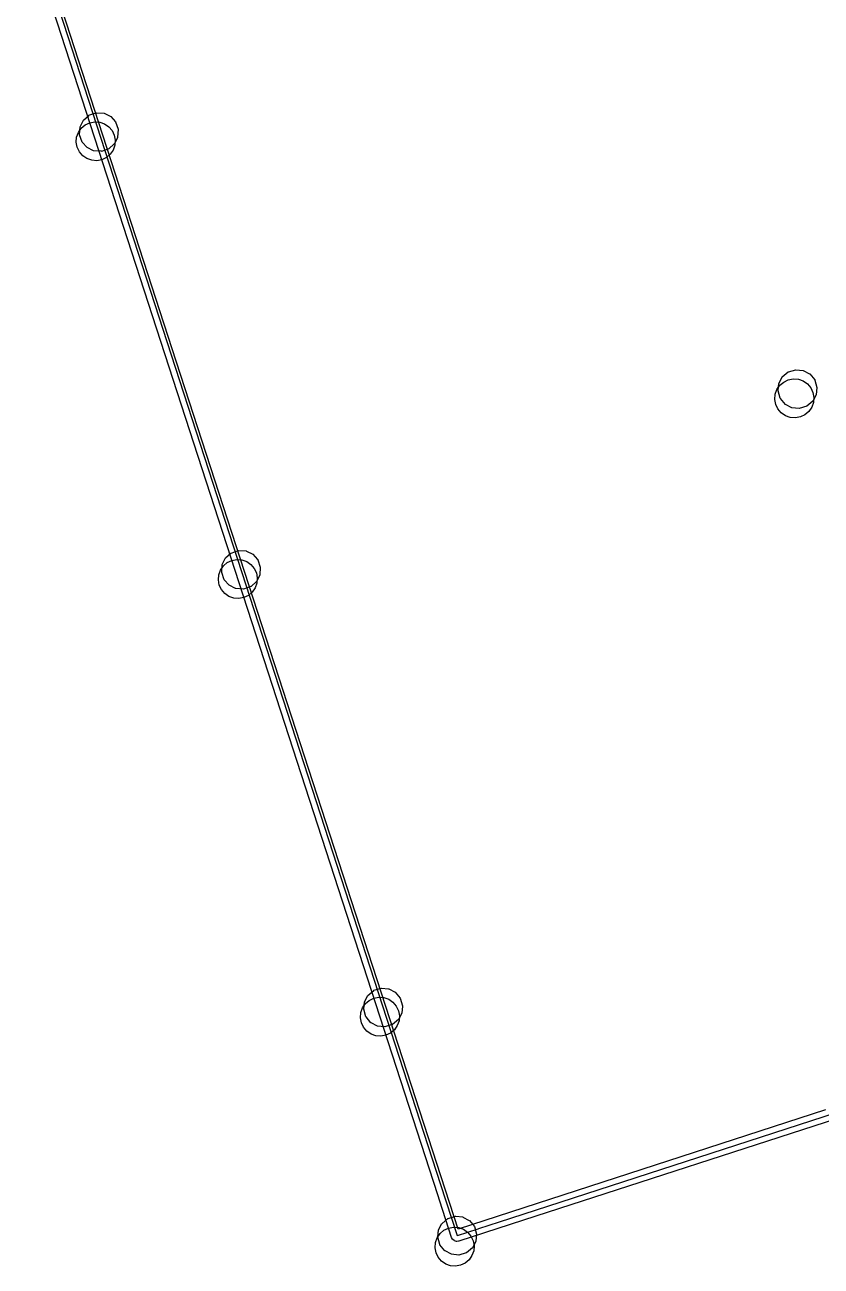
# Model space of a CAD drawing. Extents: x -42864 to 135053, y -26898 to 95700.
# Drawn here: x -4587 to -504, y 4491 to 10857 of the extents above; entities that cross this region are included whole.
import ezdxf

# ---------------------------------------------------------------- set-up
doc = ezdxf.new("R2010")
doc.units = 0
doc.layers.add('SECTIONCUTEDGES', color=7, linetype='CONTINUOUS')

msp = doc.modelspace()

# ---------------------------------------------------------------- linework, layer by layer
at = {"layer": 'SECTIONCUTEDGES'}
for p, q in [((-4587, 11476.8), (-2455.4, 4910.3)), ((-4587, 11476.8), (-2455.4, 4910.3)), ((-3830.7, 9195.5), (-4563.4, 11452.9)), ((-3830.7, 9195.5), (-4563.4, 11452.9)), ((-2469.5, 4856.5), (-4538.5, 11230.4)), ((-2469.5, 4856.5), (-4538.5, 11230.4)), ((-2158, 4716.5), (17047.8, 10950.7)), ((-2158, 4716.5), (17047.8, 10950.7)), ((16580.5, 10767.5), (-1966.9, 4747)), ((16580.5, 10767.5), (-1966.9, 4747)), ((-4286.2, 10367.7), (-4258.8, 10392.4)), ((-4286.2, 10367.7), (-4258.8, 10392.4)), ((-4258.8, 10392.4), (-4258.2, 10392.6)), ((-4258.8, 10392.4), (-4258.2, 10392.6)), ((-4258.2, 10392.6), (-4220.6, 10405.9)), ((-4258.2, 10392.6), (-4220.6, 10405.9)), ((-4220.6, 10405.9), (-4219.9, 10405.9)), ((-4220.6, 10405.9), (-4219.9, 10405.9)), ((-4219.9, 10405.9), (-4180.2, 10403.2)), ((-4219.9, 10405.9), (-4180.2, 10403.2)), ((-4180.2, 10403.2), (-4179.6, 10402.9)), ((-4180.2, 10403.2), (-4179.6, 10402.9)), ((-4179.6, 10402.9), (-4146.7, 10386.6)), ((-4179.6, 10402.9), (-4146.7, 10386.6)), ((-4146.7, 10386.6), (-4122.1, 10359.3)), ((-4146.7, 10386.6), (-4122.1, 10359.3)), ((-4312.5, 10305), (-4297.7, 10326.5)), ((-4312.5, 10305), (-4297.7, 10326.5)), ((-4306.1, 10294), (-4303.3, 10333.7)), ((-4306.1, 10294), (-4303.3, 10333.7)), ((-4303.3, 10333.7), (-4303, 10334.3)), ((-4303.3, 10333.7), (-4303, 10334.3)), ((-4303, 10334.3), (-4286.7, 10367.3)), ((-4303, 10334.3), (-4286.7, 10367.3)), ((-4297.7, 10326.5), (-4277.8, 10343.5)), ((-4297.7, 10326.5), (-4277.8, 10343.5)), ((-4286.7, 10367.3), (-4286.2, 10367.7)), ((-4286.7, 10367.3), (-4286.2, 10367.7)), ((-4277.8, 10343.5), (-4254.3, 10354.7)), ((-4277.8, 10343.5), (-4254.3, 10354.7)), ((-4254.3, 10354.7), (-4228.6, 10359.5)), ((-4254.3, 10354.7), (-4228.6, 10359.5)), ((-4228.6, 10359.5), (-4202.6, 10357.4)), ((-4228.6, 10359.5), (-4202.6, 10357.4)), ((-4202.6, 10357.4), (-4178, 10348.7)), ((-4202.6, 10357.4), (-4178, 10348.7)), ((-4178, 10348.7), (-4156.4, 10333.9)), ((-4178, 10348.7), (-4156.4, 10333.9)), ((-4156.4, 10333.9), (-4139.5, 10314)), ((-4156.4, 10333.9), (-4139.5, 10314)), ((-4139.5, 10314), (-4128.3, 10290.5)), ((-4139.5, 10314), (-4128.3, 10290.5)), ((-4122.1, 10359.3), (-4121.7, 10358.8)), ((-4122.1, 10359.3), (-4121.7, 10358.8)), ((-4121.7, 10358.8), (-4108.4, 10321.3)), ((-4121.7, 10358.8), (-4108.4, 10321.3)), ((-4108.2, 10319.9), (-4111, 10280.1)), ((-4108.2, 10319.9), (-4111, 10280.1)), ((-4108.4, 10321.3), (-4108.2, 10320.6)), ((-4108.4, 10321.3), (-4108.2, 10320.6)), ((-4108.2, 10320.6), (-4108.2, 10319.9)), ((-4108.2, 10320.6), (-4108.2, 10319.9)), ((-4323.2, 10254.4), (-4321.2, 10280.4)), ((-4323.2, 10254.4), (-4321.2, 10280.4)), ((-4318.5, 10228.7), (-4323.2, 10254.4)), ((-4318.5, 10228.7), (-4323.2, 10254.4)), ((-4321.2, 10280.4), (-4312.5, 10305)), ((-4321.2, 10280.4), (-4312.5, 10305)), ((-4306.1, 10293.3), (-4306.1, 10294)), ((-4306.1, 10293.3), (-4306.1, 10294)), ((-4305.9, 10292.6), (-4306.1, 10293.3)), ((-4305.9, 10292.6), (-4306.1, 10293.3)), ((-4292.6, 10255.1), (-4305.9, 10292.6)), ((-4292.6, 10255.1), (-4305.9, 10292.6)), ((-4268.1, 10227.8), (-4292.6, 10255.1)), ((-4268.1, 10227.8), (-4292.6, 10255.1)), ((-4128.3, 10290.5), (-4123.5, 10264.8)), ((-4128.3, 10290.5), (-4123.5, 10264.8)), ((-4111.3, 10279.6), (-4127.6, 10246.6)), ((-4111.3, 10279.6), (-4127.6, 10246.6)), ((-4123.5, 10264.8), (-4125.6, 10238.8)), ((-4123.5, 10264.8), (-4125.6, 10238.8)), ((-4111, 10280.1), (-4111.3, 10279.6)), ((-4111, 10280.1), (-4111.3, 10279.6)), ((-4307.3, 10205.2), (-4318.5, 10228.7)), ((-4307.3, 10205.2), (-4318.5, 10228.7)), ((-4290.3, 10185.3), (-4307.3, 10205.2)), ((-4290.3, 10185.3), (-4307.3, 10205.2)), ((-4268.8, 10170.5), (-4290.3, 10185.3)), ((-4268.8, 10170.5), (-4290.3, 10185.3)), ((-4267.6, 10227.3), (-4268.1, 10227.8)), ((-4267.6, 10227.3), (-4268.1, 10227.8)), ((-4234.7, 10211), (-4267.6, 10227.3)), ((-4234.7, 10211), (-4267.6, 10227.3)), ((-4234.1, 10210.7), (-4234.7, 10211)), ((-4234.1, 10210.7), (-4234.7, 10211)), ((-4194.4, 10208), (-4234.1, 10210.7)), ((-4194.4, 10208), (-4234.1, 10210.7)), ((-4193.7, 10207.9), (-4194.4, 10208)), ((-4193.7, 10207.9), (-4194.4, 10208)), ((-4156.1, 10221.3), (-4193.7, 10207.9)), ((-4156.1, 10221.3), (-4193.7, 10207.9)), ((-4149.1, 10192.7), (-4168.9, 10175.7)), ((-4149.1, 10192.7), (-4168.9, 10175.7)), ((-4155.5, 10221.5), (-4156.1, 10221.3)), ((-4155.5, 10221.5), (-4156.1, 10221.3)), ((-4128.1, 10246.1), (-4155.5, 10221.5)), ((-4128.1, 10246.1), (-4155.5, 10221.5)), ((-4134.3, 10214.2), (-4149.1, 10192.7)), ((-4134.3, 10214.2), (-4149.1, 10192.7)), ((-4125.6, 10238.8), (-4134.3, 10214.2)), ((-4125.6, 10238.8), (-4134.3, 10214.2)), ((-4127.6, 10246.6), (-4128.1, 10246.1)), ((-4127.6, 10246.6), (-4128.1, 10246.1)), ((-4244.2, 10161.8), (-4268.8, 10170.5)), ((-4244.2, 10161.8), (-4268.8, 10170.5)), ((-4218.2, 10159.7), (-4244.2, 10161.8)), ((-4218.2, 10159.7), (-4244.2, 10161.8)), ((-4192.5, 10164.5), (-4218.2, 10159.7)), ((-4192.5, 10164.5), (-4218.2, 10159.7)), ((-4168.9, 10175.7), (-4192.5, 10164.5)), ((-4168.9, 10175.7), (-4192.5, 10164.5)), ((-2365.2, 4680.8), (-3830.7, 9195.5)), ((-2365.2, 4680.8), (-3830.7, 9195.5)), ((-720.6, 9017.9), (-703.5, 9050.5)), ((-720.6, 9017.9), (-703.5, 9050.5)), ((-703.5, 9050.5), (-703, 9050.9)), ((-703.5, 9050.5), (-703, 9050.9)), ((-703, 9050.9), (-672.4, 9076.5)), ((-703, 9050.9), (-672.4, 9076.5)), ((-672.4, 9076.5), (-671.8, 9076.6)), ((-672.4, 9076.5), (-671.8, 9076.6)), ((-672.2, 9036.2), (-646.5, 9041)), ((-672.2, 9036.2), (-646.5, 9041)), ((-671.8, 9076.6), (-633.5, 9087.9)), ((-671.8, 9076.6), (-633.5, 9087.9)), ((-646.5, 9041), (-620.5, 9038.9)), ((-646.5, 9041), (-620.5, 9038.9)), ((-633.5, 9087.9), (-632.9, 9087.9)), ((-633.5, 9087.9), (-632.9, 9087.9)), ((-632.9, 9087.9), (-596.2, 9084)), ((-632.9, 9087.9), (-596.2, 9084)), ((-596.2, 9084), (-595.7, 9083.7)), ((-596.2, 9084), (-595.7, 9083.7)), ((-595.7, 9083.7), (-563, 9066.6)), ((-595.7, 9083.7), (-563, 9066.6)), ((-563, 9066.6), (-562.6, 9066.2)), ((-563, 9066.6), (-562.6, 9066.2)), ((-562.6, 9066.2), (-537, 9035.5)), ((-562.6, 9066.2), (-537, 9035.5)), ((-739.1, 8961.9), (-730.4, 8986.6)), ((-739.1, 8961.9), (-730.4, 8986.6)), ((-730.4, 8986.6), (-715.6, 9008.1)), ((-730.4, 8986.6), (-715.6, 9008.1)), ((-724.8, 8980.2), (-724.7, 8980.7)), ((-724.8, 8980.2), (-724.7, 8980.7)), ((-713.4, 8941.9), (-724.8, 8980.2)), ((-713.4, 8941.9), (-724.8, 8980.2)), ((-724.7, 8980.7), (-720.8, 9017.4)), ((-724.7, 8980.7), (-720.8, 9017.4)), ((-720.8, 9017.4), (-720.6, 9017.9)), ((-720.8, 9017.4), (-720.6, 9017.9)), ((-715.6, 9008.1), (-695.8, 9025)), ((-715.6, 9008.1), (-695.8, 9025)), ((-695.8, 9025), (-672.2, 9036.2)), ((-695.8, 9025), (-672.2, 9036.2)), ((-620.5, 9038.9), (-595.9, 9030.2)), ((-620.5, 9038.9), (-595.9, 9030.2)), ((-595.9, 9030.2), (-574.4, 9015.4)), ((-595.9, 9030.2), (-574.4, 9015.4)), ((-574.4, 9015.4), (-557.4, 8995.6)), ((-574.4, 9015.4), (-557.4, 8995.6)), ((-557.4, 8995.6), (-546.2, 8972)), ((-557.4, 8995.6), (-546.2, 8972)), ((-537, 9035.5), (-536.8, 9034.9)), ((-537, 9035.5), (-536.8, 9034.9)), ((-536.8, 9034.9), (-525.5, 8996.7)), ((-536.8, 9034.9), (-525.5, 8996.7)), ((-525.5, 8996.1), (-529.4, 8959.5)), ((-525.5, 8996.1), (-529.4, 8959.5)), ((-525.5, 8996.7), (-525.5, 8996.1)), ((-525.5, 8996.7), (-525.5, 8996.1)), ((-741.2, 8935.9), (-739.1, 8961.9)), ((-741.2, 8935.9), (-739.1, 8961.9)), ((-736.4, 8910.3), (-741.2, 8935.9)), ((-736.4, 8910.3), (-741.2, 8935.9)), ((-713.3, 8941.4), (-713.4, 8941.9)), ((-713.3, 8941.4), (-713.4, 8941.9)), ((-712.9, 8940.9), (-713.3, 8941.4)), ((-712.9, 8940.9), (-713.3, 8941.4)), ((-687.2, 8910.3), (-712.9, 8940.9)), ((-687.2, 8910.3), (-712.9, 8940.9)), ((-546.8, 8926.3), (-577.4, 8900.8)), ((-546.8, 8926.3), (-577.4, 8900.8)), ((-543.5, 8920.3), (-552.2, 8895.7)), ((-543.5, 8920.3), (-552.2, 8895.7)), ((-546.5, 8926.8), (-546.8, 8926.3)), ((-546.5, 8926.8), (-546.8, 8926.3)), ((-529.4, 8959.5), (-546.5, 8926.8)), ((-529.4, 8959.5), (-546.5, 8926.8)), ((-546.2, 8972), (-541.4, 8946.3)), ((-546.2, 8972), (-541.4, 8946.3)), ((-541.4, 8946.3), (-543.5, 8920.3)), ((-541.4, 8946.3), (-543.5, 8920.3)), ((-725.2, 8886.7), (-736.4, 8910.3)), ((-725.2, 8886.7), (-736.4, 8910.3)), ((-708.2, 8866.8), (-725.2, 8886.7)), ((-708.2, 8866.8), (-725.2, 8886.7)), ((-686.7, 8852), (-708.2, 8866.8)), ((-686.7, 8852), (-708.2, 8866.8)), ((-686.8, 8910), (-687.2, 8910.3)), ((-686.8, 8910), (-687.2, 8910.3)), ((-654, 8892.9), (-686.8, 8910)), ((-654, 8892.9), (-686.8, 8910)), ((-662.1, 8843.3), (-686.7, 8852)), ((-662.1, 8843.3), (-686.7, 8852)), ((-653.5, 8892.8), (-654, 8892.9)), ((-653.5, 8892.8), (-654, 8892.9)), ((-616.8, 8888.9), (-653.5, 8892.8)), ((-616.8, 8888.9), (-653.5, 8892.8)), ((-616.2, 8889.1), (-616.8, 8888.9)), ((-616.2, 8889.1), (-616.8, 8888.9)), ((-577.9, 8900.4), (-616.2, 8889.1)), ((-577.9, 8900.4), (-616.2, 8889.1)), ((-586.9, 8857.2), (-610.4, 8846)), ((-586.9, 8857.2), (-610.4, 8846)), ((-567, 8874.2), (-586.9, 8857.2)), ((-567, 8874.2), (-586.9, 8857.2)), ((-577.4, 8900.8), (-577.9, 8900.4)), ((-577.4, 8900.8), (-577.9, 8900.4)), ((-552.2, 8895.7), (-567, 8874.2)), ((-552.2, 8895.7), (-567, 8874.2)), ((-636.1, 8841.3), (-662.1, 8843.3)), ((-636.1, 8841.3), (-662.1, 8843.3)), ((-610.4, 8846), (-636.1, 8841.3)), ((-610.4, 8846), (-636.1, 8841.3)), ((-3529.5, 8147.9), (-3492, 8161.2)), ((-3529.5, 8147.9), (-3492, 8161.2)), ((-3492, 8161.2), (-3491.3, 8161.2)), ((-3492, 8161.2), (-3491.3, 8161.2)), ((-3491.3, 8161.2), (-3451.6, 8158.5)), ((-3491.3, 8161.2), (-3451.6, 8158.5)), ((-3451.6, 8158.5), (-3451, 8158.2)), ((-3451.6, 8158.5), (-3451, 8158.2)), ((-3451, 8158.2), (-3418.1, 8141.9)), ((-3451, 8158.2), (-3418.1, 8141.9)), ((-3577.4, 8049.3), (-3574.7, 8089)), ((-3577.4, 8049.3), (-3574.7, 8089)), ((-3574.7, 8089), (-3574.4, 8089.6)), ((-3574.7, 8089), (-3574.4, 8089.6)), ((-3574.4, 8089.6), (-3558, 8122.6)), ((-3574.4, 8089.6), (-3558, 8122.6)), ((-3569, 8081.8), (-3549.2, 8098.8)), ((-3569, 8081.8), (-3549.2, 8098.8)), ((-3558, 8122.6), (-3557.5, 8123)), ((-3558, 8122.6), (-3557.5, 8123)), ((-3557.5, 8123), (-3530.2, 8147.7)), ((-3557.5, 8123), (-3530.2, 8147.7)), ((-3549.2, 8098.8), (-3525.6, 8110)), ((-3549.2, 8098.8), (-3525.6, 8110)), ((-3530.2, 8147.7), (-3529.5, 8147.9)), ((-3530.2, 8147.7), (-3529.5, 8147.9)), ((-3525.6, 8110), (-3500, 8114.8)), ((-3525.6, 8110), (-3500, 8114.8)), ((-3500, 8114.8), (-3473.9, 8112.7)), ((-3500, 8114.8), (-3473.9, 8112.7)), ((-3473.9, 8112.7), (-3449.3, 8104)), ((-3473.9, 8112.7), (-3449.3, 8104)), ((-3449.3, 8104), (-3427.8, 8089.2)), ((-3449.3, 8104), (-3427.8, 8089.2)), ((-3427.8, 8089.2), (-3410.9, 8069.3)), ((-3427.8, 8089.2), (-3410.9, 8069.3)), ((-3418.1, 8141.9), (-3393.5, 8114.6)), ((-3418.1, 8141.9), (-3393.5, 8114.6)), ((-3393.5, 8114.6), (-3393, 8114.1)), ((-3393.5, 8114.6), (-3393, 8114.1)), ((-3393, 8114.1), (-3392.8, 8113.4)), ((-3393, 8114.1), (-3392.8, 8113.4)), ((-3392.8, 8113.4), (-3379.5, 8075.9)), ((-3392.8, 8113.4), (-3379.5, 8075.9)), ((-3594.6, 8009.7), (-3592.6, 8035.7)), ((-3594.6, 8009.7), (-3592.6, 8035.7)), ((-3592.6, 8035.7), (-3583.8, 8060.3)), ((-3592.6, 8035.7), (-3583.8, 8060.3)), ((-3583.8, 8060.3), (-3569, 8081.8)), ((-3583.8, 8060.3), (-3569, 8081.8)), ((-3577.5, 8048.6), (-3577.4, 8049.3)), ((-3577.5, 8048.6), (-3577.4, 8049.3)), ((-3577.2, 8047.9), (-3577.5, 8048.6)), ((-3577.2, 8047.9), (-3577.5, 8048.6)), ((-3564, 8010.4), (-3577.2, 8047.9)), ((-3564, 8010.4), (-3577.2, 8047.9)), ((-3410.9, 8069.3), (-3399.6, 8045.8)), ((-3410.9, 8069.3), (-3399.6, 8045.8)), ((-3399.6, 8045.8), (-3394.9, 8020.1)), ((-3399.6, 8045.8), (-3394.9, 8020.1)), ((-3382.6, 8034.9), (-3399, 8001.9)), ((-3382.6, 8034.9), (-3399, 8001.9)), ((-3382.3, 8035.4), (-3382.6, 8034.9)), ((-3382.3, 8035.4), (-3382.6, 8034.9)), ((-3379.6, 8075.2), (-3382.3, 8035.4)), ((-3379.6, 8075.2), (-3382.3, 8035.4)), ((-3379.5, 8075.9), (-3379.6, 8075.2)), ((-3379.5, 8075.9), (-3379.6, 8075.2)), ((-3589.9, 7984), (-3594.6, 8009.7)), ((-3589.9, 7984), (-3594.6, 8009.7)), ((-3578.6, 7960.5), (-3589.9, 7984)), ((-3578.6, 7960.5), (-3589.9, 7984)), ((-3561.7, 7940.6), (-3578.6, 7960.5)), ((-3561.7, 7940.6), (-3578.6, 7960.5)), ((-3539.4, 7983.1), (-3564, 8010.4)), ((-3539.4, 7983.1), (-3564, 8010.4)), ((-3539, 7982.6), (-3539.4, 7983.1)), ((-3539, 7982.6), (-3539.4, 7983.1)), ((-3506, 7966.3), (-3539, 7982.6)), ((-3506, 7966.3), (-3539, 7982.6)), ((-3505.5, 7966), (-3506, 7966.3)), ((-3505.5, 7966), (-3506, 7966.3)), ((-3465.8, 7963.3), (-3505.5, 7966)), ((-3465.8, 7963.3), (-3505.5, 7966)), ((-3465, 7963.2), (-3465.8, 7963.3)), ((-3465, 7963.2), (-3465.8, 7963.3)), ((-3427.5, 7976.6), (-3465, 7963.2)), ((-3427.5, 7976.6), (-3465, 7963.2)), ((-3426.8, 7976.8), (-3427.5, 7976.6)), ((-3426.8, 7976.8), (-3427.5, 7976.6)), ((-3399.5, 8001.4), (-3426.8, 7976.8)), ((-3399.5, 8001.4), (-3426.8, 7976.8)), ((-3405.7, 7969.5), (-3420.5, 7948)), ((-3405.7, 7969.5), (-3420.5, 7948)), ((-3396.9, 7994.1), (-3405.7, 7969.5)), ((-3396.9, 7994.1), (-3405.7, 7969.5)), ((-3399, 8001.9), (-3399.5, 8001.4)), ((-3399, 8001.9), (-3399.5, 8001.4)), ((-3394.9, 8020.1), (-3396.9, 7994.1)), ((-3394.9, 8020.1), (-3396.9, 7994.1)), ((-3540.2, 7925.8), (-3561.7, 7940.6)), ((-3540.2, 7925.8), (-3561.7, 7940.6)), ((-3515.6, 7917.1), (-3540.2, 7925.8)), ((-3515.6, 7917.1), (-3540.2, 7925.8)), ((-3489.5, 7915), (-3515.6, 7917.1)), ((-3489.5, 7915), (-3515.6, 7917.1)), ((-3463.9, 7919.8), (-3489.5, 7915)), ((-3463.9, 7919.8), (-3489.5, 7915)), ((-3440.3, 7931), (-3463.9, 7919.8)), ((-3440.3, 7931), (-3463.9, 7919.8)), ((-3420.5, 7948), (-3440.3, 7931)), ((-3420.5, 7948), (-3440.3, 7931)), ((-2845.6, 5846.5), (-2828.5, 5879)), ((-2845.6, 5846.5), (-2828.5, 5879)), ((-2828.5, 5879), (-2828.2, 5879.6)), ((-2828.5, 5879), (-2828.2, 5879.6)), ((-2828.2, 5879.6), (-2797.7, 5905.1)), ((-2828.2, 5879.6), (-2797.7, 5905.1)), ((-2820.6, 5854.1), (-2797, 5865.3)), ((-2820.6, 5854.1), (-2797, 5865.3)), ((-2797.7, 5905.1), (-2797.1, 5905.5)), ((-2797.7, 5905.1), (-2797.1, 5905.5)), ((-2797.1, 5905.5), (-2758.9, 5916.8)), ((-2797.1, 5905.5), (-2758.9, 5916.8)), ((-2797, 5865.3), (-2771.3, 5870.1)), ((-2797, 5865.3), (-2771.3, 5870.1)), ((-2771.3, 5870.1), (-2745.3, 5868)), ((-2771.3, 5870.1), (-2745.3, 5868)), ((-2758.9, 5916.8), (-2758.2, 5917)), ((-2758.9, 5916.8), (-2758.2, 5917)), ((-2758.2, 5917), (-2721.6, 5913.1)), ((-2758.2, 5917), (-2721.6, 5913.1)), ((-2745.3, 5868), (-2720.7, 5859.3)), ((-2745.3, 5868), (-2720.7, 5859.3)), ((-2721.6, 5913.1), (-2721, 5913)), ((-2721.6, 5913.1), (-2721, 5913)), ((-2721, 5913), (-2688.3, 5896)), ((-2721, 5913), (-2688.3, 5896)), ((-2720.7, 5859.3), (-2699.2, 5844.5)), ((-2720.7, 5859.3), (-2699.2, 5844.5)), ((-2688.3, 5896), (-2687.8, 5895.7)), ((-2688.3, 5896), (-2687.8, 5895.7)), ((-2687.8, 5895.7), (-2662.2, 5865.1)), ((-2687.8, 5895.7), (-2662.2, 5865.1)), ((-2662.2, 5865.1), (-2661.7, 5864.6)), ((-2662.2, 5865.1), (-2661.7, 5864.6)), ((-2661.7, 5864.6), (-2650.4, 5826.4)), ((-2661.7, 5864.6), (-2650.4, 5826.4)), ((-2863.9, 5791), (-2855.2, 5815.6)), ((-2863.9, 5791), (-2855.2, 5815.6)), ((-2855.2, 5815.6), (-2840.4, 5837.1)), ((-2855.2, 5815.6), (-2840.4, 5837.1)), ((-2849.5, 5809.3), (-2845.6, 5845.8)), ((-2849.5, 5809.3), (-2845.6, 5845.8)), ((-2849.3, 5808.6), (-2849.5, 5809.3)), ((-2849.3, 5808.6), (-2849.5, 5809.3)), ((-2838, 5770.4), (-2849.3, 5808.6)), ((-2838, 5770.4), (-2849.3, 5808.6)), ((-2845.6, 5845.8), (-2845.6, 5846.5)), ((-2845.6, 5845.8), (-2845.6, 5846.5)), ((-2840.4, 5837.1), (-2820.6, 5854.1)), ((-2840.4, 5837.1), (-2820.6, 5854.1)), ((-2699.2, 5844.5), (-2682.2, 5824.6)), ((-2699.2, 5844.5), (-2682.2, 5824.6)), ((-2682.2, 5824.6), (-2671, 5801.1)), ((-2682.2, 5824.6), (-2671, 5801.1)), ((-2671, 5801.1), (-2666.2, 5775.4)), ((-2671, 5801.1), (-2666.2, 5775.4)), ((-2650.3, 5825.1), (-2654.2, 5788.5)), ((-2650.3, 5825.1), (-2654.2, 5788.5)), ((-2650.4, 5826.4), (-2650.2, 5825.7)), ((-2650.4, 5826.4), (-2650.2, 5825.7)), ((-2650.2, 5825.7), (-2650.3, 5825.1)), ((-2650.2, 5825.7), (-2650.3, 5825.1)), ((-2866, 5765), (-2863.9, 5791)), ((-2866, 5765), (-2863.9, 5791)), ((-2861.2, 5739.3), (-2866, 5765)), ((-2861.2, 5739.3), (-2866, 5765)), ((-2850, 5715.8), (-2861.2, 5739.3)), ((-2850, 5715.8), (-2861.2, 5739.3)), ((-2837.5, 5769.9), (-2838, 5770.4)), ((-2837.5, 5769.9), (-2838, 5770.4)), ((-2812, 5739.3), (-2837.5, 5769.9)), ((-2812, 5739.3), (-2837.5, 5769.9)), ((-2811.4, 5739), (-2812, 5739.3)), ((-2811.4, 5739), (-2812, 5739.3)), ((-2778.8, 5722), (-2811.4, 5739)), ((-2778.8, 5722), (-2811.4, 5739)), ((-2702.6, 5729.5), (-2740.8, 5718.2)), ((-2702.6, 5729.5), (-2740.8, 5718.2)), ((-2702.1, 5729.9), (-2702.6, 5729.5)), ((-2702.1, 5729.9), (-2702.6, 5729.5)), ((-2671.5, 5755.4), (-2702.1, 5729.9)), ((-2671.5, 5755.4), (-2702.1, 5729.9)), ((-2668.3, 5749.4), (-2677, 5724.8)), ((-2668.3, 5749.4), (-2677, 5724.8)), ((-2671.2, 5756), (-2671.5, 5755.4)), ((-2671.2, 5756), (-2671.5, 5755.4)), ((-2654.2, 5788.5), (-2671.2, 5756)), ((-2654.2, 5788.5), (-2671.2, 5756)), ((-2666.2, 5775.4), (-2668.3, 5749.4)), ((-2666.2, 5775.4), (-2668.3, 5749.4)), ((-2833, 5695.9), (-2850, 5715.8)), ((-2833, 5695.9), (-2850, 5715.8)), ((-2811.5, 5681.1), (-2833, 5695.9)), ((-2811.5, 5681.1), (-2833, 5695.9)), ((-2786.9, 5672.4), (-2811.5, 5681.1)), ((-2786.9, 5672.4), (-2811.5, 5681.1)), ((-2760.9, 5670.3), (-2786.9, 5672.4)), ((-2760.9, 5670.3), (-2786.9, 5672.4)), ((-2778.1, 5721.9), (-2778.8, 5722)), ((-2778.1, 5721.9), (-2778.8, 5722)), ((-2741.5, 5718), (-2778.1, 5721.9)), ((-2741.5, 5718), (-2778.1, 5721.9)), ((-2735.2, 5675.1), (-2760.9, 5670.3)), ((-2735.2, 5675.1), (-2760.9, 5670.3)), ((-2740.8, 5718.2), (-2741.5, 5718)), ((-2740.8, 5718.2), (-2741.5, 5718)), ((-2711.7, 5686.3), (-2735.2, 5675.1)), ((-2711.7, 5686.3), (-2735.2, 5675.1)), ((-2691.8, 5703.3), (-2711.7, 5686.3)), ((-2691.8, 5703.3), (-2711.7, 5686.3)), ((-2677, 5724.8), (-2691.8, 5703.3)), ((-2677, 5724.8), (-2691.8, 5703.3)), ((-481.9, 5292.1), (-2365.2, 4680.8)), ((-481.9, 5292.1), (-2365.2, 4680.8)), ((-2455.4, 4910.3), (-2370.2, 4647.6)), ((-2455.4, 4910.3), (-2370.2, 4647.6)), ((-2458.9, 4823.8), (-2469.5, 4856.5)), ((-2458.9, 4823.8), (-2469.5, 4856.5)), ((-2398.7, 4638.3), (-2458.9, 4823.8)), ((-2398.7, 4638.3), (-2458.9, 4823.8)), ((-2447.9, 4710.2), (-2417.3, 4735.6)), ((-2447.9, 4710.2), (-2417.3, 4735.6)), ((-2417.3, 4735.6), (-2416.7, 4735.8)), ((-2417.3, 4735.6), (-2416.7, 4735.8)), ((-2416.7, 4735.8), (-2378.5, 4747.1)), ((-2416.7, 4735.8), (-2378.5, 4747.1)), ((-2378.5, 4747.1), (-2377.8, 4747)), ((-2378.5, 4747.1), (-2377.8, 4747)), ((-2377.8, 4747), (-2341.2, 4743.1)), ((-2377.8, 4747), (-2341.2, 4743.1)), ((-1966.9, 4747), (-2360.9, 4619.1)), ((-1966.9, 4747), (-2360.9, 4619.1)), ((-2341.2, 4743.1), (-2340.6, 4742.8)), ((-2341.2, 4743.1), (-2340.6, 4742.8)), ((-2340.6, 4742.8), (-2308, 4725.8)), ((-2340.6, 4742.8), (-2308, 4725.8)), ((-2308, 4725.8), (-2307.5, 4725.2)), ((-2308, 4725.8), (-2307.5, 4725.2)), ((-2307.5, 4725.2), (-2282, 4694.7)), ((-2307.5, 4725.2), (-2282, 4694.7)), ((-2200.1, 4702.8), (-2158, 4716.5)), ((-2200.1, 4702.8), (-2158, 4716.5)), ((-2472.4, 4636.2), (-2457.6, 4657.7)), ((-2472.4, 4636.2), (-2457.6, 4657.7)), ((-2469.7, 4640), (-2465.8, 4676.6)), ((-2469.7, 4640), (-2465.8, 4676.6)), ((-2465.8, 4676.6), (-2465.5, 4677.1)), ((-2465.8, 4676.6), (-2465.5, 4677.1)), ((-2465.5, 4677.1), (-2448.5, 4709.7)), ((-2465.5, 4677.1), (-2448.5, 4709.7)), ((-2457.6, 4657.7), (-2437.7, 4674.7)), ((-2457.6, 4657.7), (-2437.7, 4674.7)), ((-2448.5, 4709.7), (-2447.9, 4710.2)), ((-2448.5, 4709.7), (-2447.9, 4710.2)), ((-2437.7, 4674.7), (-2414.1, 4685.9)), ((-2437.7, 4674.7), (-2414.1, 4685.9)), ((-2414.1, 4685.9), (-2388.5, 4690.6)), ((-2414.1, 4685.9), (-2388.5, 4690.6)), ((-2388.5, 4690.6), (-2362.4, 4688.6)), ((-2388.5, 4690.6), (-2362.4, 4688.6)), ((-2370.2, 4647.6), (-2362.9, 4650)), ((-2370.2, 4647.6), (-2362.9, 4650)), ((-2362.9, 4650), (-2320.8, 4663.6)), ((-2362.9, 4650), (-2320.8, 4663.6)), ((-2362.4, 4688.6), (-2337.8, 4679.9)), ((-2362.4, 4688.6), (-2337.8, 4679.9)), ((-2337.8, 4679.9), (-2316.3, 4665.1)), ((-2337.8, 4679.9), (-2316.3, 4665.1)), ((-2320.8, 4663.6), (-2309.8, 4667.2)), ((-2320.8, 4663.6), (-2309.8, 4667.2)), ((-2316.3, 4665.1), (-2299.4, 4645.2)), ((-2316.3, 4665.1), (-2299.4, 4645.2)), ((-2309.8, 4667.2), (-2267.7, 4680.8)), ((-2309.8, 4667.2), (-2267.7, 4680.8)), ((-2282, 4694.7), (-2281.8, 4694)), ((-2282, 4694.7), (-2281.8, 4694)), ((-2281.8, 4694), (-2270.5, 4655.8)), ((-2281.8, 4694), (-2270.5, 4655.8)), ((-2270.5, 4655.2), (-2274.4, 4618.6)), ((-2270.5, 4655.2), (-2274.4, 4618.6)), ((-2270.5, 4655.8), (-2270.5, 4655.2)), ((-2270.5, 4655.8), (-2270.5, 4655.2)), ((-2267.7, 4680.8), (-2253.1, 4685.6)), ((-2267.7, 4680.8), (-2253.1, 4685.6)), ((-2253.1, 4685.6), (-2211, 4699.2)), ((-2253.1, 4685.6), (-2211, 4699.2)), ((-2211, 4699.2), (-2200.1, 4702.8)), ((-2211, 4699.2), (-2200.1, 4702.8)), ((-2483.1, 4585.6), (-2481.1, 4611.6)), ((-2483.1, 4585.6), (-2481.1, 4611.6)), ((-2478.4, 4559.9), (-2483.1, 4585.6)), ((-2478.4, 4559.9), (-2483.1, 4585.6)), ((-2481.1, 4611.6), (-2472.4, 4636.2)), ((-2481.1, 4611.6), (-2472.4, 4636.2)), ((-2469.7, 4639.4), (-2469.7, 4640)), ((-2469.7, 4639.4), (-2469.7, 4640)), ((-2458.4, 4601.2), (-2469.7, 4639.4)), ((-2458.4, 4601.2), (-2469.7, 4639.4)), ((-2458.2, 4600.5), (-2458.4, 4601.2)), ((-2458.2, 4600.5), (-2458.4, 4601.2)), ((-2432.7, 4570), (-2458.2, 4600.5)), ((-2432.7, 4570), (-2458.2, 4600.5)), ((-2393.9, 4629.7), (-2398.7, 4638.3)), ((-2393.9, 4629.7), (-2398.7, 4638.3)), ((-2393, 4628.1), (-2393.9, 4629.7)), ((-2393, 4628.1), (-2393.9, 4629.7)), ((-2385.2, 4622), (-2393, 4628.1)), ((-2385.2, 4622), (-2393, 4628.1)), ((-2383.8, 4620.9), (-2385.2, 4622)), ((-2383.8, 4620.9), (-2385.2, 4622)), ((-2374.3, 4618.2), (-2383.8, 4620.9)), ((-2374.3, 4618.2), (-2383.8, 4620.9)), ((-2372.5, 4617.7), (-2374.3, 4618.2)), ((-2372.5, 4617.7), (-2374.3, 4618.2)), ((-2362.7, 4618.8), (-2372.5, 4617.7)), ((-2362.7, 4618.8), (-2372.5, 4617.7)), ((-2360.9, 4619.1), (-2362.7, 4618.8)), ((-2360.9, 4619.1), (-2362.7, 4618.8)), ((-2292.3, 4585), (-2322.9, 4559.6)), ((-2292.3, 4585), (-2322.9, 4559.6)), ((-2299.4, 4645.2), (-2288.2, 4621.6)), ((-2299.4, 4645.2), (-2288.2, 4621.6)), ((-2291.8, 4585.5), (-2292.3, 4585)), ((-2291.8, 4585.5), (-2292.3, 4585)), ((-2274.7, 4618), (-2291.8, 4585.5)), ((-2274.7, 4618), (-2291.8, 4585.5)), ((-2288.2, 4621.6), (-2283.4, 4596)), ((-2288.2, 4621.6), (-2283.4, 4596)), ((-2283.4, 4596), (-2285.5, 4570)), ((-2283.4, 4596), (-2285.5, 4570)), ((-2274.4, 4618.6), (-2274.7, 4618)), ((-2274.4, 4618.6), (-2274.7, 4618)), ((-2467.1, 4536.3), (-2478.4, 4559.9)), ((-2467.1, 4536.3), (-2478.4, 4559.9)), ((-2450.2, 4516.5), (-2467.1, 4536.3)), ((-2450.2, 4516.5), (-2467.1, 4536.3)), ((-2432.2, 4569.4), (-2432.7, 4570)), ((-2432.2, 4569.4), (-2432.7, 4570)), ((-2399.6, 4552.4), (-2432.2, 4569.4)), ((-2399.6, 4552.4), (-2432.2, 4569.4)), ((-2399, 4552), (-2399.6, 4552.4)), ((-2399, 4552), (-2399.6, 4552.4)), ((-2362.4, 4548.2), (-2399, 4552)), ((-2362.4, 4548.2), (-2399, 4552)), ((-2361.8, 4548.1), (-2362.4, 4548.2)), ((-2361.8, 4548.1), (-2362.4, 4548.2)), ((-2323.6, 4559.3), (-2361.8, 4548.1)), ((-2323.6, 4559.3), (-2361.8, 4548.1)), ((-2309, 4523.8), (-2328.8, 4506.9)), ((-2309, 4523.8), (-2328.8, 4506.9)), ((-2322.9, 4559.6), (-2323.6, 4559.3)), ((-2322.9, 4559.6), (-2323.6, 4559.3)), ((-2294.2, 4545.3), (-2309, 4523.8)), ((-2294.2, 4545.3), (-2309, 4523.8)), ((-2285.5, 4570), (-2294.2, 4545.3)), ((-2285.5, 4570), (-2294.2, 4545.3)), ((-2428.7, 4501.7), (-2450.2, 4516.5)), ((-2428.7, 4501.7), (-2450.2, 4516.5)), ((-2404.1, 4493), (-2428.7, 4501.7)), ((-2404.1, 4493), (-2428.7, 4501.7)), ((-2378.1, 4490.9), (-2404.1, 4493)), ((-2378.1, 4490.9), (-2404.1, 4493)), ((-2352.4, 4495.7), (-2378.1, 4490.9)), ((-2352.4, 4495.7), (-2378.1, 4490.9)), ((-2328.8, 4506.9), (-2352.4, 4495.7)), ((-2328.8, 4506.9), (-2352.4, 4495.7))]:
    msp.add_line(p, q, dxfattribs=at)

doc.saveas('drawing.dxf')
